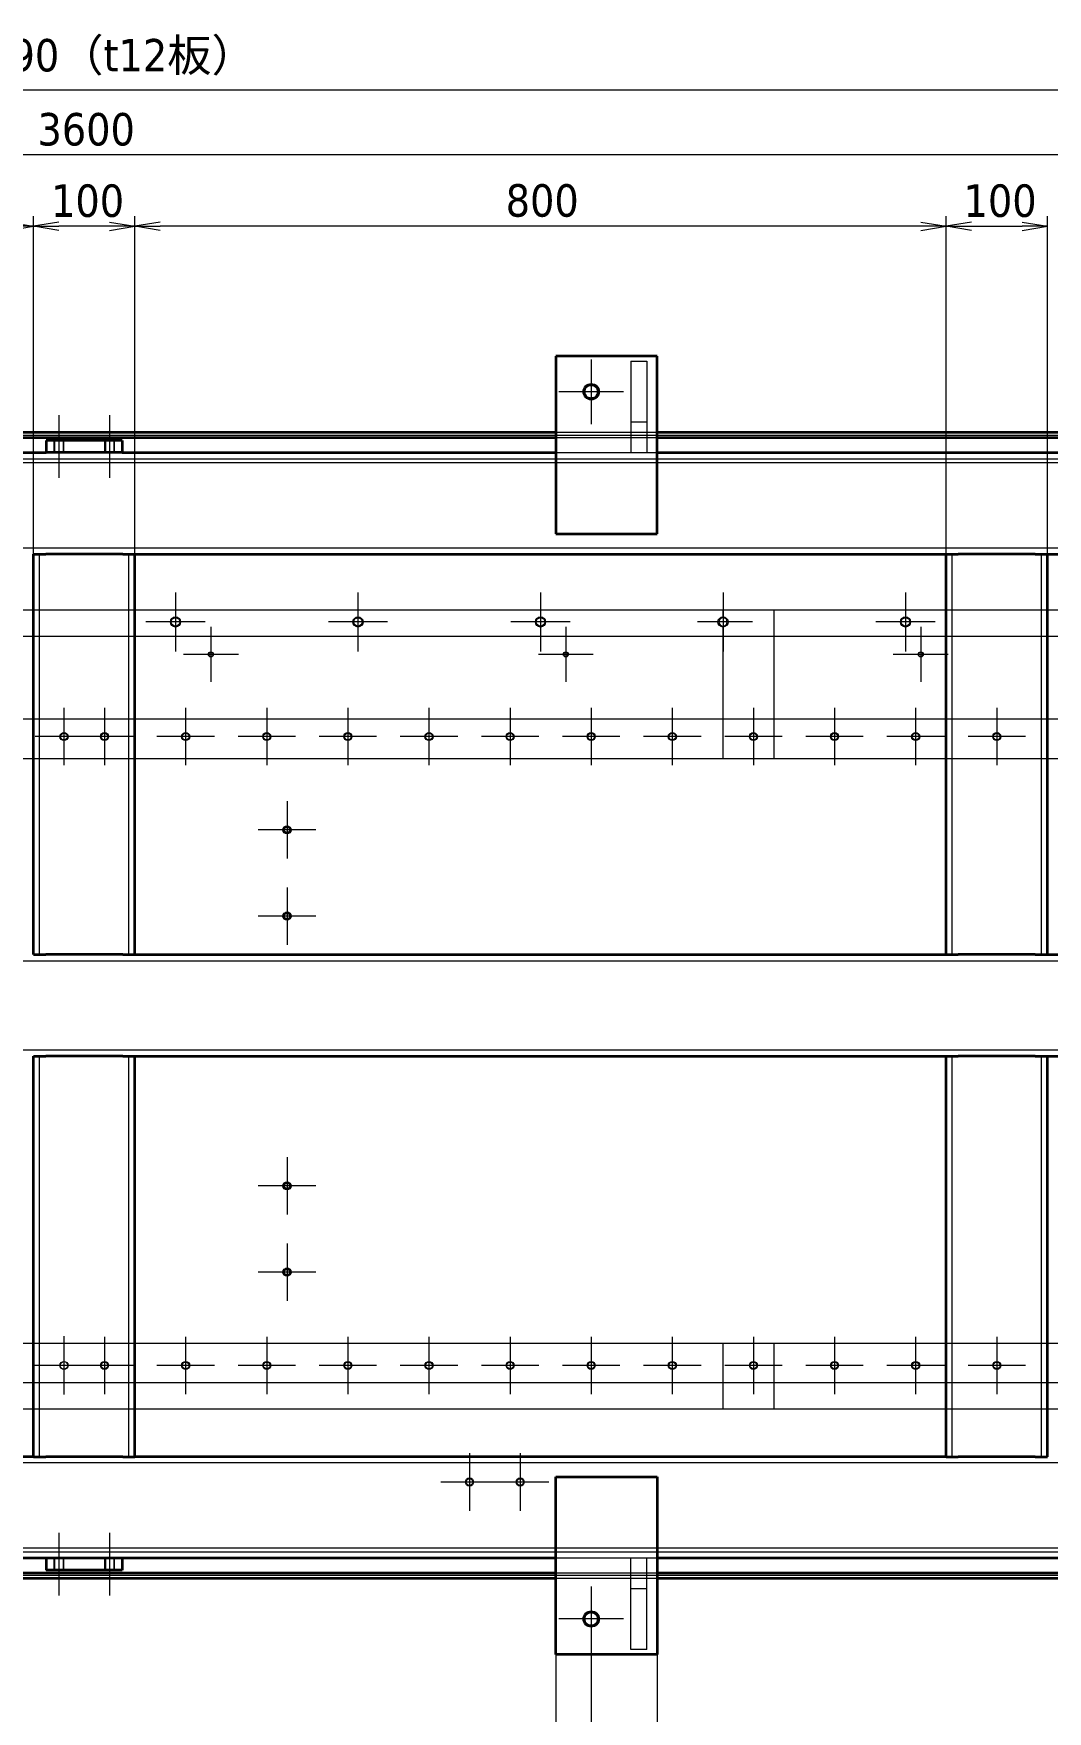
# Model space of a CAD drawing. Header units: millimetres. Extents: x -405 to 8410, y -405 to 5940.
# Drawn here: x 3396 to 4396, y 812 to 2466 of the extents above; entities that cross this region are included whole.
import ezdxf

# ---------------------------------------------------------------- set-up
doc = ezdxf.new("R2010")
doc.units = ezdxf.units.MM
doc.header["$LTSCALE"] = 10
for name, color, linetype, lineweight in [('Center Mark (ISO)', 7, 'Continuous', 5), ('Centerline (ISO)', 7, 'Continuous', 5), ('Dimension (ISO)', 7, 'Continuous', 25), ('Hidden (ISO)', 7, 'Continuous', 5), ('Visible (ISO)', 7, 'Continuous', 35), ('Visible Narrow (ISO)', 7, 'Continuous', 5)]:
    doc.layers.add(name, color=color, linetype=linetype, lineweight=lineweight)
doc.styles.add('Note Text (JIS)', font='tahoma.ttf')
doc.dimstyles.new('Default (JIS)', dxfattribs={"dimscale": 10, "dimtxt": 3.2, "dimasz": 2.5, "dimexe": 1, "dimexo": 0, "dimgap": 0.8, "dimtad": 1, "dimrnd": 1e-08, "dimdsep": 46, "dimtxsty": 'Note Text (JIS)', "dimblk": 'OPEN', "dimcen": 0.09, "dimdle": 10, "dimclrd": 7, "dimclre": 7, "dimclrt": 256, "dimadec": 0, "dimazin": 2, "dimtfac": 0.78125, "dimtmove": 0, "dimatfit": 3, "dimldrblk": 'OPEN', "dimfxl": 1, "dimtolj": 1, "dimtzin": 0, "dimlwd": 0, "dimlwe": 0, "dimarcsym": 0})

# ---------------------------------------------------------------- blocks, each defined once
blk = doc.blocks.new('_Open')
at = {"color": 0, "linetype": 'ByBlock', "lineweight": -2}
for p, q in [((-1, 0.167), (0, 0)), ((-1, -0.167), (0, 0)), ((0, 0), (-1, 0))]:
    blk.add_line(p, q, dxfattribs=at)
blk = doc.blocks.new('*D112')
at = {"layer": 'Defpoints', "color": 0, "linetype": 'Continuous', "transparency": 16777216}
for p in [(1645.7, 2346.7), (1645.7, 2053.3), (5245.7, 2053.3)]:
    blk.add_point(p, dxfattribs=at)
at = {"layer": 'Dimension (ISO)', "color": 7, "linetype": 'Continuous', "lineweight": 0, "transparency": 16777216}
for p, q in [((1645.7, 2053.3), (1645.7, 2356.7)), ((5245.7, 2053.3), (5245.7, 2356.7)), ((5220.7, 2346.7), (1670.7, 2346.7))]:
    blk.add_line(p, q, dxfattribs=at)
at = {"layer": 'Dimension (ISO)', "color": 7, "linetype": 'Continuous', "lineweight": 0, "transparency": 16777216, "xscale": 25, "yscale": 25, "zscale": 25, "rotation": 180}
blk.add_blockref('_Open', (1645.7, 2346.7), dxfattribs=at)
at = {"layer": 'Dimension (ISO)', "color": 7, "linetype": 'Continuous', "lineweight": 0, "transparency": 16777216, "xscale": 25, "yscale": 25, "zscale": 25}
blk.add_blockref('_Open', (5245.7, 2346.7), dxfattribs=at)
at = {"layer": 'Dimension (ISO)', "linetype": 'Continuous', "lineweight": 5, "transparency": 16777216, "insert": (3399.6, 2388.1), "char_height": 32, "attachment_point": 1, "style": 'Note Text (JIS)'}
blk.add_mtext('\\A1;3600', dxfattribs=at)
blk = doc.blocks.new('*D114')
at = {"layer": 'Defpoints', "color": 0, "linetype": 'Continuous', "transparency": 16777216}
for p in [(4395.7, 2276.4), (4295.7, 1953.3), (4395.7, 1953.3)]:
    blk.add_point(p, dxfattribs=at)
at = {"layer": 'Dimension (ISO)', "color": 7, "linetype": 'Continuous', "lineweight": 0, "transparency": 16777216}
for p, q in [((4295.7, 1953.3), (4295.7, 2286.4)), ((4395.7, 1953.3), (4395.7, 2286.4)), ((4320.7, 2276.4), (4370.7, 2276.4))]:
    blk.add_line(p, q, dxfattribs=at)
at = {"layer": 'Dimension (ISO)', "color": 7, "linetype": 'Continuous', "lineweight": 0, "transparency": 16777216, "xscale": 25, "yscale": 25, "zscale": 25, "rotation": 180}
blk.add_blockref('_Open', (4295.7, 2276.4), dxfattribs=at)
at = {"layer": 'Dimension (ISO)', "color": 7, "linetype": 'Continuous', "lineweight": 0, "transparency": 16777216, "xscale": 25, "yscale": 25, "zscale": 25}
blk.add_blockref('_Open', (4395.7, 2276.4), dxfattribs=at)
at = {"layer": 'Dimension (ISO)', "linetype": 'Continuous', "lineweight": 5, "transparency": 16777216, "insert": (4313, 2317.7), "char_height": 32, "attachment_point": 1, "style": 'Note Text (JIS)'}
blk.add_mtext('\\A1;100', dxfattribs=at)
blk = doc.blocks.new('*D115')
at = {"layer": 'Defpoints', "color": 0, "linetype": 'Continuous', "transparency": 16777216}
for p in [(3495.7, 2276.4), (3495.7, 1953.3), (4295.7, 1953.3)]:
    blk.add_point(p, dxfattribs=at)
at = {"layer": 'Dimension (ISO)', "color": 7, "linetype": 'Continuous', "lineweight": 0, "transparency": 16777216}
for p, q in [((3495.7, 1953.3), (3495.7, 2286.4)), ((4295.7, 1953.3), (4295.7, 2286.4)), ((4270.7, 2276.4), (3520.7, 2276.4))]:
    blk.add_line(p, q, dxfattribs=at)
at = {"layer": 'Dimension (ISO)', "color": 7, "linetype": 'Continuous', "lineweight": 0, "transparency": 16777216, "xscale": 25, "yscale": 25, "zscale": 25, "rotation": 180}
blk.add_blockref('_Open', (3495.7, 2276.4), dxfattribs=at)
at = {"layer": 'Dimension (ISO)', "color": 7, "linetype": 'Continuous', "lineweight": 0, "transparency": 16777216, "xscale": 25, "yscale": 25, "zscale": 25}
blk.add_blockref('_Open', (4295.7, 2276.4), dxfattribs=at)
at = {"layer": 'Dimension (ISO)', "linetype": 'Continuous', "lineweight": 5, "transparency": 16777216, "insert": (3861.4, 2317.9), "char_height": 32, "attachment_point": 1, "style": 'Note Text (JIS)'}
blk.add_mtext('\\A1;800', dxfattribs=at)
blk = doc.blocks.new('*D116')
at = {"layer": 'Defpoints', "color": 0, "linetype": 'Continuous', "transparency": 16777216}
for p in [(3395.7, 2276.4), (3395.7, 1953.3), (3495.7, 1953.3)]:
    blk.add_point(p, dxfattribs=at)
at = {"layer": 'Dimension (ISO)', "color": 7, "linetype": 'Continuous', "lineweight": 0, "transparency": 16777216}
for p, q in [((3395.7, 1953.3), (3395.7, 2286.4)), ((3495.7, 1953.3), (3495.7, 2286.4)), ((3470.7, 2276.4), (3420.7, 2276.4))]:
    blk.add_line(p, q, dxfattribs=at)
at = {"layer": 'Dimension (ISO)', "color": 7, "linetype": 'Continuous', "lineweight": 0, "transparency": 16777216, "xscale": 25, "yscale": 25, "zscale": 25, "rotation": 180}
blk.add_blockref('_Open', (3395.7, 2276.4), dxfattribs=at)
at = {"layer": 'Dimension (ISO)', "color": 7, "linetype": 'Continuous', "lineweight": 0, "transparency": 16777216, "xscale": 25, "yscale": 25, "zscale": 25}
blk.add_blockref('_Open', (3495.7, 2276.4), dxfattribs=at)
at = {"layer": 'Dimension (ISO)', "linetype": 'Continuous', "lineweight": 5, "transparency": 16777216, "insert": (3413, 2317.7), "char_height": 32, "attachment_point": 1, "style": 'Note Text (JIS)'}
blk.add_mtext('\\A1;100', dxfattribs=at)
blk = doc.blocks.new('*D117')
at = {"layer": 'Defpoints', "color": 0, "linetype": 'Continuous', "transparency": 16777216}
for p in [(2595.7, 2276.4), (2595.7, 1953.3), (3395.7, 1953.3)]:
    blk.add_point(p, dxfattribs=at)
at = {"layer": 'Dimension (ISO)', "color": 7, "linetype": 'Continuous', "lineweight": 0, "transparency": 16777216}
for p, q in [((2595.7, 1953.3), (2595.7, 2286.4)), ((3395.7, 1953.3), (3395.7, 2286.4)), ((3370.7, 2276.4), (2620.7, 2276.4))]:
    blk.add_line(p, q, dxfattribs=at)
at = {"layer": 'Dimension (ISO)', "color": 7, "linetype": 'Continuous', "lineweight": 0, "transparency": 16777216, "xscale": 25, "yscale": 25, "zscale": 25, "rotation": 180}
blk.add_blockref('_Open', (2595.7, 2276.4), dxfattribs=at)
at = {"layer": 'Dimension (ISO)', "color": 7, "linetype": 'Continuous', "lineweight": 0, "transparency": 16777216, "xscale": 25, "yscale": 25, "zscale": 25}
blk.add_blockref('_Open', (3395.7, 2276.4), dxfattribs=at)
at = {"layer": 'Dimension (ISO)', "linetype": 'Continuous', "lineweight": 5, "transparency": 16777216, "insert": (2961.4, 2317.9), "char_height": 32, "attachment_point": 1, "style": 'Note Text (JIS)'}
blk.add_mtext('\\A1;800', dxfattribs=at)
blk = doc.blocks.new('*D122')
at = {"layer": 'Defpoints', "color": 0, "linetype": 'Continuous', "transparency": 16777216}
for p in [(5440.7, 2410.9), (1450.7, 2068.3), (5440.7, 2068.3)]:
    blk.add_point(p, dxfattribs=at)
at = {"layer": 'Dimension (ISO)', "color": 7, "linetype": 'Continuous', "lineweight": 0, "transparency": 16777216}
for p, q in [((1450.7, 2068.3), (1450.7, 2420.9)), ((5440.7, 2068.3), (5440.7, 2420.9)), ((1475.7, 2410.9), (5415.7, 2410.9))]:
    blk.add_line(p, q, dxfattribs=at)
at = {"layer": 'Dimension (ISO)', "color": 7, "linetype": 'Continuous', "lineweight": 0, "transparency": 16777216, "xscale": 25, "yscale": 25, "zscale": 25, "rotation": 180}
blk.add_blockref('_Open', (1450.7, 2410.9), dxfattribs=at)
at = {"layer": 'Dimension (ISO)', "color": 7, "linetype": 'Continuous', "lineweight": 0, "transparency": 16777216, "xscale": 25, "yscale": 25, "zscale": 25}
blk.add_blockref('_Open', (5440.7, 2410.9), dxfattribs=at)
at = {"layer": 'Dimension (ISO)', "linetype": 'Continuous', "lineweight": 5, "transparency": 16777216, "insert": (3325, 2461.1), "char_height": 32, "attachment_point": 1, "style": 'Note Text (JIS)'}
blk.add_mtext('\\A1;\\fTahoma|b0|i0;3990（t12板）', dxfattribs=at)
blk = doc.blocks.new('*D136')
at = {"layer": 'Defpoints', "color": 0, "linetype": 'Continuous', "transparency": 16777216}
for p in [(4010.7, 868.3), (4960.7, 868.3), (4010.7, 465.4)]:
    blk.add_point(p, dxfattribs=at)
at = {"layer": 'Dimension (ISO)', "color": 7, "linetype": 'Continuous', "lineweight": 0, "transparency": 16777216}
for p, q in [((4010.7, 868.3), (4010.7, 455.4)), ((4960.7, 868.3), (4960.7, 455.4)), ((4935.7, 465.4), (4035.7, 465.4))]:
    blk.add_line(p, q, dxfattribs=at)
at = {"layer": 'Dimension (ISO)', "color": 7, "linetype": 'Continuous', "lineweight": 0, "transparency": 16777216, "xscale": 25, "yscale": 25, "zscale": 25, "rotation": 180}
blk.add_blockref('_Open', (4010.7, 465.4), dxfattribs=at)
at = {"layer": 'Dimension (ISO)', "color": 7, "linetype": 'Continuous', "lineweight": 0, "transparency": 16777216, "xscale": 25, "yscale": 25, "zscale": 25}
blk.add_blockref('_Open', (4960.7, 465.4), dxfattribs=at)
at = {"layer": 'Dimension (ISO)', "linetype": 'Continuous', "lineweight": 5, "transparency": 16777216, "insert": (4451.3, 506.7), "char_height": 32, "attachment_point": 1, "style": 'Note Text (JIS)'}
blk.add_mtext('\\A1;950', dxfattribs=at)
blk = doc.blocks.new('*D137')
at = {"layer": 'Defpoints', "color": 0, "linetype": 'Continuous', "transparency": 16777216}
for p in [(3910.7, 868.3), (4010.7, 868.3), (3910.7, 465.4)]:
    blk.add_point(p, dxfattribs=at)
at = {"layer": 'Dimension (ISO)', "color": 7, "linetype": 'Continuous', "lineweight": 0, "transparency": 16777216}
for p, q in [((3910.7, 868.3), (3910.7, 455.4)), ((4010.7, 868.3), (4010.7, 455.4)), ((3985.7, 465.4), (3935.7, 465.4))]:
    blk.add_line(p, q, dxfattribs=at)
at = {"layer": 'Dimension (ISO)', "color": 7, "linetype": 'Continuous', "lineweight": 0, "transparency": 16777216, "xscale": 25, "yscale": 25, "zscale": 25, "rotation": 180}
blk.add_blockref('_Open', (3910.7, 465.4), dxfattribs=at)
at = {"layer": 'Dimension (ISO)', "color": 7, "linetype": 'Continuous', "lineweight": 0, "transparency": 16777216, "xscale": 25, "yscale": 25, "zscale": 25}
blk.add_blockref('_Open', (4010.7, 465.4), dxfattribs=at)
at = {"layer": 'Dimension (ISO)', "linetype": 'Continuous', "lineweight": 5, "transparency": 16777216, "insert": (3928, 506.7), "char_height": 32, "attachment_point": 1, "style": 'Note Text (JIS)'}
blk.add_mtext('\\A1;100', dxfattribs=at)
blk = doc.blocks.new('*D138')
at = {"layer": 'Defpoints', "color": 0, "linetype": 'Continuous', "transparency": 16777216}
for p in [(2980.7, 868.3), (3910.7, 868.3), (2980.7, 465.4)]:
    blk.add_point(p, dxfattribs=at)
at = {"layer": 'Dimension (ISO)', "color": 7, "linetype": 'Continuous', "lineweight": 0, "transparency": 16777216}
for p, q in [((2980.7, 868.3), (2980.7, 455.4)), ((3910.7, 868.3), (3910.7, 455.4)), ((3885.7, 465.4), (3005.7, 465.4))]:
    blk.add_line(p, q, dxfattribs=at)
at = {"layer": 'Dimension (ISO)', "color": 7, "linetype": 'Continuous', "lineweight": 0, "transparency": 16777216, "xscale": 25, "yscale": 25, "zscale": 25, "rotation": 180}
blk.add_blockref('_Open', (2980.7, 465.4), dxfattribs=at)
at = {"layer": 'Dimension (ISO)', "color": 7, "linetype": 'Continuous', "lineweight": 0, "transparency": 16777216, "xscale": 25, "yscale": 25, "zscale": 25}
blk.add_blockref('_Open', (3910.7, 465.4), dxfattribs=at)
at = {"layer": 'Dimension (ISO)', "linetype": 'Continuous', "lineweight": 5, "transparency": 16777216, "insert": (3411.3, 506.7), "char_height": 32, "attachment_point": 1, "style": 'Note Text (JIS)'}
blk.add_mtext('\\A1;930', dxfattribs=at)
blk = doc.blocks.new('*D143')
at = {"layer": 'Defpoints', "color": 0, "linetype": 'Continuous', "transparency": 16777216}
for p in [(3945.7, 871.4), (4010.7, 868.3), (4010.7, 544.1)]:
    blk.add_point(p, dxfattribs=at)
at = {"layer": 'Dimension (ISO)', "color": 7, "linetype": 'Continuous', "lineweight": 0, "transparency": 16777216}
for p, q in [((3945.7, 871.4), (3945.7, 534.1)), ((4010.7, 868.3), (4010.7, 534.1)), ((3920.7, 544.1), (3895.7, 544.1)), ((3945.7, 544.1), (4010.7, 544.1)), ((4035.7, 544.1), (4060.7, 544.1))]:
    blk.add_line(p, q, dxfattribs=at)
at = {"layer": 'Dimension (ISO)', "color": 7, "linetype": 'Continuous', "lineweight": 0, "transparency": 16777216, "xscale": 25, "yscale": 25, "zscale": 25}
blk.add_blockref('_Open', (3945.7, 544.1), dxfattribs=at)
at = {"layer": 'Dimension (ISO)', "color": 7, "linetype": 'Continuous', "lineweight": 0, "transparency": 16777216, "xscale": 25, "yscale": 25, "zscale": 25, "rotation": 180}
blk.add_blockref('_Open', (4010.7, 544.1), dxfattribs=at)
at = {"layer": 'Dimension (ISO)', "linetype": 'Continuous', "lineweight": 5, "transparency": 16777216, "insert": (3956.3, 585.4), "char_height": 32, "attachment_point": 1, "style": 'Note Text (JIS)'}
blk.add_mtext('\\A1;65', dxfattribs=at)

msp = doc.modelspace()

# ---------------------------------------------------------------- linework, layer by layer
at = {"layer": 'Center Mark (ISO)', "linetype": 'Continuous'}
for p, q in [((3945.721, 2145.2), (3945.721, 2081.365)), ((3977.638, 2113.282), (3913.803, 2113.282)), ((3535.721, 1915.47), (3535.721, 1857.094)), ((3715.721, 1915.47), (3715.721, 1857.094)), ((3895.721, 1915.47), (3895.721, 1857.094)), ((4075.721, 1915.47), (4075.721, 1857.094)), ((4255.721, 1915.47), (4255.721, 1857.094)), ((3564.909, 1886.282), (3506.533, 1886.282)), ((3744.909, 1886.282), (3686.533, 1886.282)), ((3924.909, 1886.282), (3866.533, 1886.282)), ((4104.909, 1886.282), (4050.721, 1886.282)), ((4284.909, 1886.282), (4226.533, 1886.282)), ((3570.721, 1881.349), (3570.721, 1827.215)), ((3920.721, 1881.349), (3920.721, 1827.215)), ((4270.721, 1881.349), (4270.721, 1827.215)), ((3597.788, 1854.282), (3543.654, 1854.282)), ((3947.788, 1854.282), (3893.654, 1854.282)), ((4297.788, 1854.282), (4243.654, 1854.282)), ((3425.721, 1801.606), (3425.721, 1744.959)), ((3465.721, 1801.606), (3465.721, 1744.959)), ((3545.721, 1801.606), (3545.721, 1744.959)), ((3625.721, 1801.606), (3625.721, 1744.959)), ((3705.721, 1801.606), (3705.721, 1744.959)), ((3785.721, 1801.606), (3785.721, 1744.959)), ((3865.721, 1801.606), (3865.721, 1744.959)), ((3945.721, 1801.606), (3945.721, 1744.959)), ((4025.721, 1801.606), (4025.721, 1744.959)), ((4105.721, 1801.606), (4105.721, 1744.959)), ((4185.721, 1801.606), (4185.721, 1744.959)), ((4265.721, 1801.606), (4265.721, 1744.959)), ((4345.721, 1801.606), (4345.721, 1744.959)), ((3454.044, 1773.282), (3397.397, 1773.282)), ((3494.044, 1773.282), (3437.397, 1773.282)), ((3574.044, 1773.282), (3517.397, 1773.282)), ((3654.044, 1773.282), (3597.397, 1773.282)), ((3734.044, 1773.282), (3677.397, 1773.282)), ((3814.044, 1773.282), (3757.397, 1773.282)), ((3894.044, 1773.282), (3837.397, 1773.282)), ((3974.044, 1773.282), (3917.397, 1773.282)), ((4054.044, 1773.282), (3997.397, 1773.282)), ((4134.044, 1773.282), (4077.397, 1773.282)), ((4214.044, 1773.282), (4157.397, 1773.282)), ((4294.044, 1773.282), (4237.397, 1773.282)), ((4374.044, 1773.282), (4317.397, 1773.282)), ((3645.721, 1709.606), (3645.721, 1652.959)), ((3645.721, 1709.606), (3645.721, 1652.959)), ((3674.044, 1681.282), (3617.397, 1681.282)), ((3674.044, 1681.282), (3617.397, 1681.282)), ((3645.721, 1624.606), (3645.721, 1567.959)), ((3645.721, 1624.606), (3645.721, 1567.959)), ((3674.044, 1596.282), (3617.397, 1596.282)), ((3674.044, 1596.282), (3617.397, 1596.282)), ((3645.721, 1358.606), (3645.721, 1301.959)), ((3645.721, 1358.606), (3645.721, 1301.959)), ((3674.044, 1330.282), (3617.397, 1330.282)), ((3674.044, 1330.282), (3617.397, 1330.282)), ((3645.721, 1273.606), (3645.721, 1216.959)), ((3645.721, 1273.606), (3645.721, 1216.959)), ((3674.044, 1245.282), (3617.397, 1245.282)), ((3674.044, 1245.282), (3617.397, 1245.282)), ((3425.721, 1182.012), (3425.721, 1124.553)), ((3465.721, 1181.606), (3465.721, 1124.959)), ((3545.721, 1181.606), (3545.721, 1124.959)), ((3625.721, 1181.606), (3625.721, 1124.959)), ((3705.721, 1181.606), (3705.721, 1124.959)), ((3785.721, 1181.606), (3785.721, 1124.959)), ((3865.721, 1181.606), (3865.721, 1124.959)), ((3945.721, 1181.606), (3945.721, 1124.959)), ((4025.721, 1181.606), (4025.721, 1124.959)), ((4105.721, 1181.606), (4105.721, 1124.959)), ((4185.721, 1181.606), (4185.721, 1124.959)), ((4265.721, 1181.606), (4265.721, 1124.959)), ((4345.721, 1181.606), (4345.721, 1124.959)), ((3454.45, 1153.282), (3396.991, 1153.282)), ((3494.044, 1153.282), (3437.397, 1153.282)), ((3574.044, 1153.282), (3517.397, 1153.282)), ((3654.044, 1153.282), (3597.397, 1153.282)), ((3734.044, 1153.282), (3677.397, 1153.282)), ((3814.044, 1153.282), (3757.397, 1153.282)), ((3894.044, 1153.282), (3837.397, 1153.282)), ((3974.044, 1153.282), (3917.397, 1153.282)), ((4054.044, 1153.282), (3997.397, 1153.282)), ((4134.044, 1153.282), (4077.397, 1153.282)), ((4214.044, 1153.282), (4157.397, 1153.282)), ((4294.044, 1153.282), (4237.397, 1153.282)), ((4374.044, 1153.282), (4317.397, 1153.282)), ((3825.721, 1066.606), (3825.721, 1009.959)), ((3875.721, 1066.606), (3875.721, 1009.959)), ((3854.044, 1038.282), (3797.397, 1038.282)), ((3904.044, 1038.282), (3847.397, 1038.282)), ((3945.721, 935.2), (3945.721, 871.365)), ((3977.638, 903.282), (3913.803, 903.282))]:
    msp.add_line(p, q, dxfattribs=at)
at = {"layer": 'Centerline (ISO)', "linetype": 'Continuous'}
for p, q in [((3420.721, 2090.282), (3420.721, 2028.282)), ((3470.721, 2090.282), (3470.721, 2028.282)), ((3420.721, 988.282), (3420.721, 926.282)), ((3470.721, 988.282), (3470.721, 926.282))]:
    msp.add_line(p, q, dxfattribs=at)
at = {"layer": 'Hidden (ISO)'}
for p, q in [((3984.721, 2143.282), (3984.721, 2053.282)), ((3984.721, 2143.282), (4000.721, 2143.282)), ((4000.721, 2143.282), (4000.721, 2053.282)), ((5440.721, 2070.082), (1450.721, 2070.082)), ((3910.721, 2073.282), (4010.721, 2073.282)), ((3910.721, 2068.282), (4010.721, 2068.282)), ((4000.721, 2083.282), (3984.721, 2083.282)), ((3415.721, 2065.282), (3415.721, 2053.282)), ((3416.533, 2065.282), (3416.533, 2053.282)), ((3424.909, 2065.282), (3424.909, 2053.282)), ((3425.721, 2053.282), (3425.721, 2065.282)), ((3465.721, 2065.282), (3465.721, 2053.282)), ((3466.533, 2065.282), (3466.533, 2053.282)), ((3474.909, 2065.282), (3474.909, 2053.282)), ((3475.721, 2053.282), (3475.721, 2065.282)), ((3910.721, 2053.282), (3984.721, 2053.282)), ((3984.721, 2053.282), (4000.721, 2053.282)), ((4000.721, 2053.282), (4010.721, 2053.282)), ((5440.721, 2043.282), (1450.721, 2043.282)), ((1651.721, 2047.282), (5239.721, 2047.282)), ((1739.721, 1959.282), (5151.721, 1959.282)), ((3401.721, 1558.282), (3401.721, 1953.282)), ((3489.721, 1558.282), (3489.721, 1953.282)), ((4301.721, 1558.282), (4301.721, 1953.282)), ((4389.721, 1558.282), (4389.721, 1953.282)), ((2815.721, 1898.282), (4075.721, 1898.282)), ((4075.721, 1890.47), (4075.721, 1898.282)), ((4075.721, 1898.282), (4125.721, 1898.282)), ((4125.721, 1898.282), (4125.721, 1751.282)), ((4125.721, 1898.282), (5425.721, 1898.282)), ((1465.721, 1872.282), (5425.721, 1872.282)), ((4075.721, 1751.282), (4075.721, 1882.094)), ((5425.721, 1790.282), (1465.721, 1790.282)), ((4075.721, 1751.282), (2815.721, 1751.282)), ((4125.721, 1751.282), (4075.721, 1751.282)), ((5425.721, 1751.282), (4125.721, 1751.282)), ((1745.721, 1552.282), (5145.721, 1552.282)), ((1745.721, 1464.282), (5145.721, 1464.282)), ((3401.721, 1063.282), (3401.721, 1458.282)), ((3489.721, 1063.282), (3489.721, 1458.282)), ((4301.721, 1063.282), (4301.721, 1458.282)), ((4389.721, 1063.282), (4389.721, 1458.282)), ((2815.721, 1175.282), (4075.721, 1175.282)), ((4075.721, 1110.282), (4075.721, 1175.282)), ((4075.721, 1175.282), (4125.721, 1175.282)), ((4125.721, 1175.282), (4125.721, 1110.282)), ((4125.721, 1175.282), (5425.721, 1175.282)), ((1465.721, 1136.282), (5425.721, 1136.282)), ((4075.721, 1110.282), (2815.721, 1110.282)), ((4125.721, 1110.282), (4075.721, 1110.282)), ((5425.721, 1110.282), (4125.721, 1110.282)), ((5151.721, 1057.282), (1739.721, 1057.282)), ((1450.721, 973.282), (5440.721, 973.282)), ((5239.721, 969.282), (1651.721, 969.282)), ((3415.721, 963.282), (3415.721, 951.282)), ((3416.533, 963.282), (3416.533, 951.282)), ((3424.909, 963.282), (3424.909, 951.282)), ((3425.721, 951.282), (3425.721, 963.282)), ((3465.721, 963.282), (3465.721, 951.282)), ((3466.533, 963.282), (3466.533, 951.282)), ((3474.909, 963.282), (3474.909, 951.282)), ((3475.721, 951.282), (3475.721, 963.282)), ((3984.721, 963.282), (3910.721, 963.282)), ((4000.721, 963.282), (3984.721, 963.282)), ((3984.721, 873.282), (3984.721, 963.282)), ((4000.721, 873.282), (4000.721, 963.282)), ((4010.721, 963.282), (4000.721, 963.282)), ((1450.721, 946.482), (5440.721, 946.482)), ((4010.721, 948.282), (3910.721, 948.282)), ((4010.721, 943.282), (3910.721, 943.282)), ((3984.721, 933.282), (4000.721, 933.282)), ((4000.721, 873.282), (3984.721, 873.282))]:
    msp.add_line(p, q, dxfattribs=at)
for centre, radius in [((3535.721, 1886.282), 5), ((3535.721, 1886.282), 4.188), ((3715.721, 1886.282), 5), ((3715.721, 1886.282), 4.188), ((3895.721, 1886.282), 5), ((3895.721, 1886.282), 4.188), ((4075.721, 1886.282), 5), ((4255.721, 1886.282), 5), ((4255.721, 1886.282), 4.188), ((3570.721, 1854.282), 2.5), ((3570.721, 1854.282), 2.067), ((3920.721, 1854.282), 2.5), ((3920.721, 1854.282), 2.067), ((4270.721, 1854.282), 2.5), ((4270.721, 1854.282), 2.067), ((3425.721, 1773.282), 4), ((3425.721, 1773.282), 3.324), ((3465.721, 1773.282), 4), ((3465.721, 1773.282), 3.324), ((3545.721, 1773.282), 4), ((3545.721, 1773.282), 3.324), ((3625.721, 1773.282), 4), ((3625.721, 1773.282), 3.324), ((3705.721, 1773.282), 4), ((3705.721, 1773.282), 3.324), ((3785.721, 1773.282), 4), ((3785.721, 1773.282), 3.324), ((3865.721, 1773.282), 4), ((3865.721, 1773.282), 3.324), ((3945.721, 1773.282), 4), ((3945.721, 1773.282), 3.324), ((4025.721, 1773.282), 4), ((4025.721, 1773.282), 3.324), ((4105.721, 1773.282), 4), ((4105.721, 1773.282), 3.324), ((4185.721, 1773.282), 4), ((4185.721, 1773.282), 3.324), ((4265.721, 1773.282), 4), ((4265.721, 1773.282), 3.324), ((4345.721, 1773.282), 4), ((4345.721, 1773.282), 3.324), ((3425.721, 1153.282), 4), ((3425.721, 1153.282), 3.729), ((3465.721, 1153.282), 4), ((3465.721, 1153.282), 3.324), ((3545.721, 1153.282), 4), ((3545.721, 1153.282), 3.324), ((3625.721, 1153.282), 4), ((3625.721, 1153.282), 3.324), ((3705.721, 1153.282), 4), ((3705.721, 1153.282), 3.324), ((3785.721, 1153.282), 4), ((3785.721, 1153.282), 3.324), ((3865.721, 1153.282), 4), ((3865.721, 1153.282), 3.324), ((3945.721, 1153.282), 4), ((3945.721, 1153.282), 3.324), ((4025.721, 1153.282), 4), ((4025.721, 1153.282), 3.324), ((4105.721, 1153.282), 4), ((4105.721, 1153.282), 3.324), ((4185.721, 1153.282), 4), ((4185.721, 1153.282), 3.324), ((4265.721, 1153.282), 4), ((4265.721, 1153.282), 3.324), ((4345.721, 1153.282), 4), ((4345.721, 1153.282), 3.324), ((3825.721, 1038.282), 4), ((3875.721, 1038.282), 4), ((3825.721, 1038.282), 3.324), ((3875.721, 1038.282), 3.324)]:
    msp.add_circle(centre, radius, dxfattribs=at)
for start, end in [(90, 270), (270, 90)]:
    msp.add_arc((4075.721, 1886.282), 4.188, start, end, dxfattribs=at)
at = {"layer": 'Visible (ISO)'}
for p, q in [((4010.721, 2148.282), (3910.721, 2148.282)), ((3910.721, 2148.282), (3910.721, 1973.282)), ((4010.721, 1973.282), (4010.721, 2148.282)), ((2980.721, 2073.282), (3910.721, 2073.282)), ((2980.721, 2068.282), (3910.721, 2068.282)), ((4010.721, 2073.282), (4960.721, 2073.282)), ((4010.721, 2068.282), (4960.721, 2068.282)), ((2980.721, 2053.282), (3408.221, 2053.282)), ((3483.221, 2065.282), (3408.221, 2065.282)), ((3408.221, 2065.282), (3408.221, 2053.282)), ((3483.221, 2053.282), (3408.221, 2053.282)), ((3483.221, 2065.282), (3483.221, 2053.282)), ((3483.221, 2053.282), (3910.721, 2053.282)), ((4010.721, 2053.282), (4670.721, 2053.282)), ((3910.721, 1973.282), (4010.721, 1973.282)), ((3395.721, 1953.282), (3407.721, 1953.282)), ((3395.721, 1558.282), (3395.721, 1953.282)), ((3483.721, 1953.282), (3407.721, 1953.282)), ((3483.721, 1953.282), (3495.721, 1953.282)), ((3495.721, 1953.282), (4295.721, 1953.282)), ((3495.721, 1558.282), (3495.721, 1953.282)), ((4295.721, 1953.282), (4307.721, 1953.282)), ((4295.721, 1558.282), (4295.721, 1953.282)), ((4383.721, 1953.282), (4307.721, 1953.282)), ((4383.721, 1953.282), (4395.721, 1953.282)), ((4395.721, 1953.282), (5145.721, 1953.282)), ((4395.721, 1558.282), (4395.721, 1953.282)), ((3395.721, 1558.282), (3407.721, 1558.282)), ((3483.721, 1558.282), (3407.721, 1558.282)), ((3483.721, 1558.282), (3495.721, 1558.282)), ((3495.721, 1558.282), (4295.721, 1558.282)), ((4295.721, 1558.282), (4307.721, 1558.282)), ((4383.721, 1558.282), (4307.721, 1558.282)), ((4383.721, 1558.282), (4395.721, 1558.282)), ((4395.721, 1558.282), (5145.721, 1558.282)), ((3395.721, 1458.282), (3407.721, 1458.282)), ((3395.721, 1063.282), (3395.721, 1458.282)), ((3483.721, 1458.282), (3407.721, 1458.282)), ((3483.721, 1458.282), (3495.721, 1458.282)), ((3495.721, 1458.282), (4295.721, 1458.282)), ((3495.721, 1063.282), (3495.721, 1458.282)), ((4295.721, 1458.282), (4307.721, 1458.282)), ((4295.721, 1063.282), (4295.721, 1458.282)), ((4383.721, 1458.282), (4307.721, 1458.282)), ((4383.721, 1458.282), (4395.721, 1458.282)), ((4395.721, 1458.282), (5145.721, 1458.282)), ((4395.721, 1063.282), (4395.721, 1458.282)), ((3395.721, 1063.282), (2595.721, 1063.282)), ((3395.721, 1063.282), (3407.721, 1063.282)), ((3483.721, 1063.282), (3407.721, 1063.282)), ((3483.721, 1063.282), (3495.721, 1063.282)), ((4295.721, 1063.282), (3495.721, 1063.282)), ((4295.721, 1063.282), (4307.721, 1063.282)), ((4383.721, 1063.282), (4307.721, 1063.282)), ((4383.721, 1063.282), (4395.721, 1063.282)), ((3910.721, 1043.282), (4010.721, 1043.282)), ((3910.721, 868.282), (3910.721, 1043.282)), ((4010.721, 1043.282), (4010.721, 868.282)), ((3408.221, 963.282), (2980.721, 963.282)), ((3483.221, 963.282), (3408.221, 963.282)), ((3408.221, 963.282), (3408.221, 951.282)), ((3483.221, 963.282), (3483.221, 951.282)), ((3910.721, 963.282), (3483.221, 963.282)), ((4670.721, 963.282), (4010.721, 963.282)), ((3910.721, 948.282), (2980.721, 948.282)), ((3910.721, 943.282), (2980.721, 943.282)), ((3483.221, 951.282), (3408.221, 951.282)), ((4960.721, 948.282), (4010.721, 948.282)), ((4960.721, 943.282), (4010.721, 943.282)), ((4010.721, 868.282), (3910.721, 868.282))]:
    msp.add_line(p, q, dxfattribs=at)
for centre, radius in [((3945.721, 2113.282), 6.918), ((3645.721, 1681.282), 3.324), ((3645.721, 1596.282), 3.324), ((3645.721, 1330.282), 3.324), ((3645.721, 1245.282), 3.324), ((3945.721, 903.282), 6.918)]:
    msp.add_circle(centre, radius, dxfattribs=at)
at = {"layer": 'Visible Narrow (ISO)'}
for centre, radius in [((3945.721, 2113.282), 8), ((3645.721, 1681.282), 4), ((3645.721, 1596.282), 4), ((3645.721, 1330.282), 4), ((3645.721, 1245.282), 4), ((3945.721, 903.282), 8)]:
    msp.add_circle(centre, radius, dxfattribs=at)

# ---------------------------------------------------------------- dimensions: what is measured, and where the dimension line sits
at = {"layer": 'Dimension (ISO)', "color": 7, "linetype": 'Continuous', "lineweight": 5}
dim = msp.add_linear_dim(base=(5440.721, 2410.875), p1=(1450.721, 2068.282), p2=(5440.721, 2068.282), text='\\fTahoma|b0|i0;<>（t12板）', dimstyle='Default (JIS)', override={"dimgap": 0.8, "dimdec": 2, "dimtol": 0, "dimlim": 0, "dimtp": 0, "dimtm": 0, "dimtdec": 2, "dimtofl": 0, "dimatfit": 1}, dxfattribs=at)
dim.commit()
dim.dimension.update_dxf_attribs({"geometry": '*D122', "text_midpoint": (3445.721, 2410.875), "dimtype": 160})
for base, p1, p2, override, picture, middle in [((1645.721, 2346.734), (5245.721, 2053.282), (1645.721, 2053.282), {"dimgap": 0.8, "dimdec": 2, "dimtol": 0, "dimlim": 0, "dimtp": 0, "dimtm": 0, "dimtdec": 2, "dimtofl": 0, "dimatfit": 1}, '*D112', (3445.721, 2346.734)), ((4010.721, 544.145), (3945.721, 871.365), (4010.721, 868.282), {"dimgap": 0.8, "dimdec": 2, "dimtol": 0, "dimlim": 0, "dimtp": 0, "dimtm": 0, "dimtdec": 2, "dimtofl": 1, "dimatfit": 1}, '*D143', (3978.221, 544.145)), ((3910.721, 465.412), (4010.721, 868.282), (3910.721, 868.282), {"dimgap": 0.8, "dimdec": 2, "dimtol": 0, "dimlim": 0, "dimtp": 0, "dimtm": 0, "dimtdec": 2, "dimtofl": 0, "dimatfit": 1}, '*D137', (3960.721, 465.412))]:
    dim = msp.add_linear_dim(base=base, p1=p1, p2=p2, angle=180, dimstyle='Default (JIS)', override=override, dxfattribs=at)
    dim.commit()
    dim.dimension.update_dxf_attribs({"geometry": picture, "text_midpoint": middle, "dimtype": 160})
for base, p1, p2, picture, middle in [((2595.721, 2276.403), (3395.721, 1953.282), (2595.721, 1953.282), '*D117', (2995.721, 2276.403)), ((3395.721, 2276.403), (3495.721, 1953.282), (3395.721, 1953.282), '*D116', (3445.721, 2276.403)), ((3495.721, 2276.403), (4295.721, 1953.282), (3495.721, 1953.282), '*D115', (3895.721, 2276.403)), ((4395.721, 2276.403), (4295.721, 1953.282), (4395.721, 1953.282), '*D114', (4345.721, 2276.403)), ((2980.721, 465.412), (3910.721, 868.282), (2980.721, 868.282), '*D138', (3445.721, 465.412)), ((4010.721, 465.412), (4960.721, 868.282), (4010.721, 868.282), '*D136', (4485.721, 465.412))]:
    dim = msp.add_linear_dim(base=base, p1=p1, p2=p2, dimstyle='Default (JIS)', override={"dimgap": 0.8, "dimdec": 2, "dimtol": 0, "dimlim": 0, "dimtp": 0, "dimtm": 0, "dimtdec": 2, "dimtofl": 0, "dimatfit": 1}, dxfattribs=at)
    dim.commit()
    dim.dimension.update_dxf_attribs({"geometry": picture, "text_midpoint": middle, "dimtype": 160})

doc.saveas('drawing.dxf')
